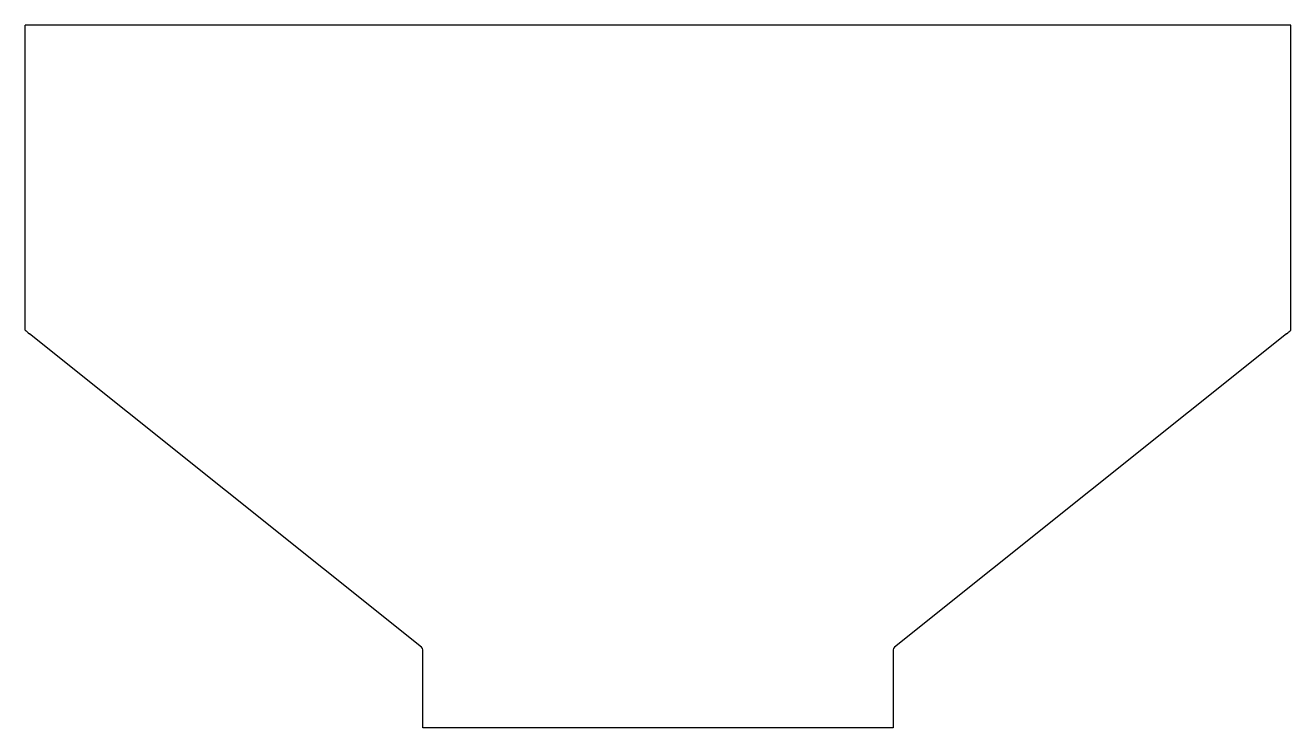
# Model space of a CAD drawing. Header units: millimetres. Extents: x -796 to 796, y -1036 to -152.
import ezdxf

# ---------------------------------------------------------------- set-up
doc = ezdxf.new("R2010")
doc.units = ezdxf.units.MM

msp = doc.modelspace()

# ---------------------------------------------------------------- linework, layer by layer
at = {"color": 7, "linetype": 'Continuous', "lineweight": 25}
for p, q in [((-796, -535.8), (-796, -152.1)), ((796, -152.1), (-796, -152.1)), ((796, -535.8), (796, -152.1)), ((-297.5, -934.8), (-790.7, -540.2)), ((790.7, -540.2), (297.5, -934.8)), ((-296, -1036), (-296, -937.9)), ((296, -937.9), (296, -1036)), ((296, -1036), (-296, -1036))]:
    msp.add_line(p, q, dxfattribs=at)
for centre, start, end in [((-300, -937.9), 0, 51.3402), ((300, -937.9), 128.6598, 180)]:
    msp.add_arc(centre, 4.01, start, end, dxfattribs=at)
for points in [[(-796, -535.8), (-794.6, -537.1), (-793.1, -538.3), (-790.7, -540.2)], [(790.7, -540.2), (793.1, -538.3), (794.4, -537.2), (796, -535.8)]]:
    msp.add_open_spline(points, degree=3, dxfattribs=at)

doc.saveas('drawing.dxf')
